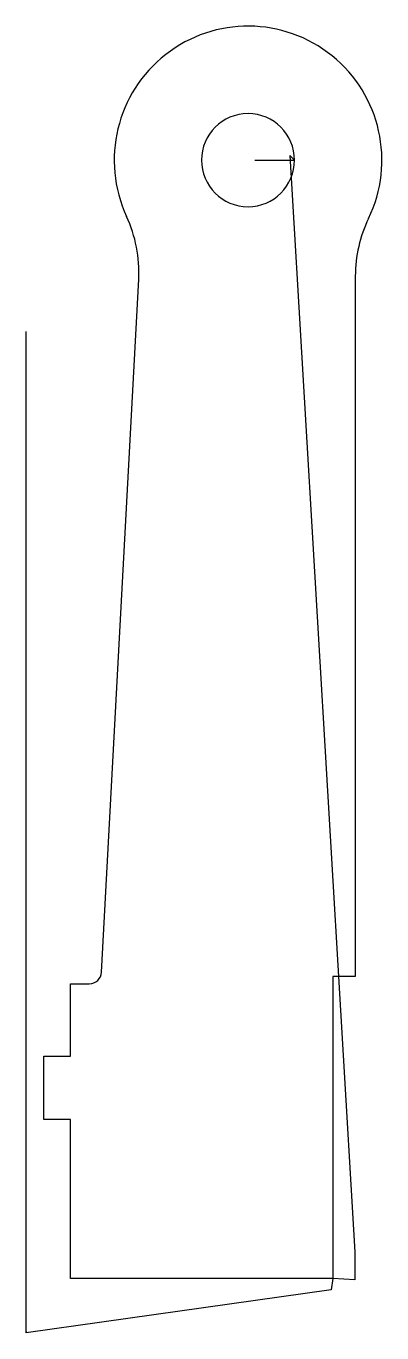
# Model space of a CAD drawing. Header units: metres. Extents: x 224 to 492, y 828 to 1810.
import ezdxf

# ---------------------------------------------------------------- set-up
doc = ezdxf.new("R2010")
doc.units = ezdxf.units.M

msp = doc.modelspace()

# ---------------------------------------------------------------- linework, layer by layer
at = {"layer": 'TOOL_0'}
for p, q in [((396.328, 1709.739), (426.328, 1709.739)), ((426.328, 1709.739), (422.792, 1713.275)), ((422.792, 1713.275), (471.704, 888.68)), ((472.078, 1622.562), (472.078, 1095.99)), ((281.086, 1099.245), (308.999, 1620.284)), ((224.259, 1580.002), (224.259, 1581.002)), ((224.259, 829.002), (224.259, 1580.002)), ((472.078, 1095.99), (455.078, 1095.99)), ((455.078, 1095.99), (455.078, 868.99)), ((257.578, 1035.99), (257.578, 1090.49)), ((257.578, 1090.49), (271.849, 1090.49)), ((237.578, 988.49), (237.578, 1035.99)), ((237.578, 1035.99), (257.578, 1035.99)), ((257.578, 988.49), (237.578, 988.49)), ((257.578, 868.99), (257.578, 988.49)), ((471.704, 888.68), (471.704, 867.954)), ((455.078, 868.99), (257.578, 868.99)), ((455.078, 868.99), (453.777, 860.334)), ((471.704, 867.954), (455.078, 868.99)), ((453.777, 860.334), (224.259, 828.002)), ((224.259, 828.002), (224.259, 829.002)), ((224.259, 829.002), (224.259, 828.002)), ((224.259, 828.002), (224.259, 829.002))]:
    msp.add_line(p, q, dxfattribs=at)
for centre, radius, start, end in [((391.328, 1709.74), 100.75, 334.15802, 204.880913), ((391.328, 1709.739), 35, 0, 180), ((391.328, 1709.739), 35, 180, 0), ((209.577, 1625.533), 99.56, 356.977866, 24.836316), ((571.696, 1622.477), 99.618, 154.206364, 179.951112), ((271.849, 1099.74), 9.25, 270, 356.93252)]:
    msp.add_arc(centre, radius, start, end, dxfattribs=at)

doc.saveas('drawing.dxf')
